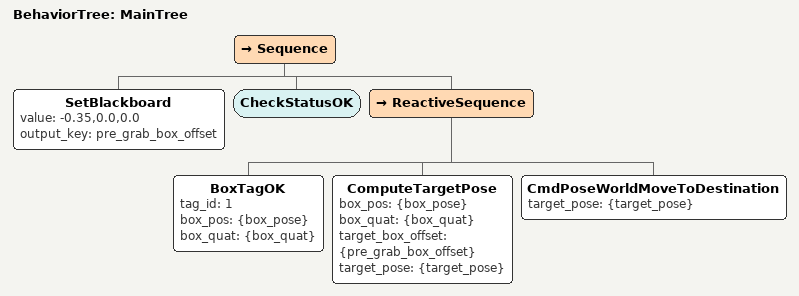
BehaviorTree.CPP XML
<?xml version="1.0" encoding="UTF-8"?>
<root BTCPP_format="3"
      main_tree_to_execute="MainTree">
  <BehaviorTree ID="MainTree">
    <Sequence>
      <SetBlackboard value="-0.35,0.0,0.0"
                     output_key="pre_grab_box_offset"/>
      <CheckStatusOK/>
      <ReactiveSequence>
        <BoxTagOK tag_id="1"
                  box_pos="{box_pose}"
                  box_quat="{box_quat}"/>
        <ComputeTargetPose box_pos="{box_pose}"
                           box_quat="{box_quat}"
                           target_box_offset="{pre_grab_box_offset}"
                           target_pose="{target_pose}"/>
        <CmdPoseWorldMoveToDestination target_pose="{target_pose}"/>
      </ReactiveSequence>
    </Sequence>
  </BehaviorTree>

</root>
